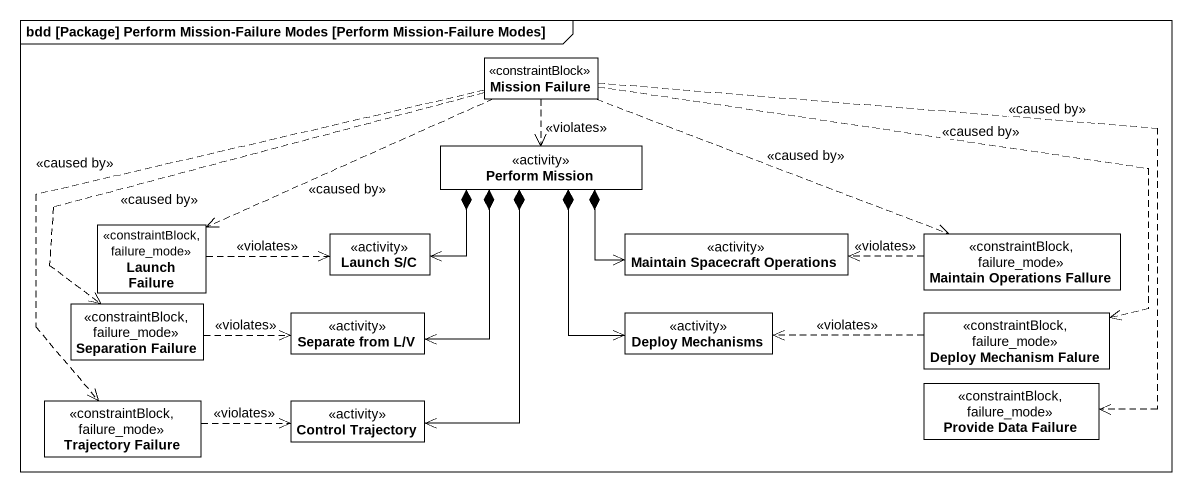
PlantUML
@startuml
mainframe bdd [Package] Perform Mission-Failure Modes [Perform Mission-Failure Modes]
hide circle
hide empty members
class "Mission Failure" as Mission_Failure <<constraintBlock>>
class "Perform Mission" as Perform_Mission <<activity>>
class "Launch Failure" as Launch_Failure <<constraintBlock, failure_mode>>
class "Launch S/C" as Launch_S_C <<activity>>
class "Maintain Spacecraft Operations" as Maintain_Spacecraft <<activity>>
class "Maintain Operations Fallure" as Maintain_Operations_Fallure <<constraintBlock, failure_mode>>
class "Separation Failure" as Separation_Failure <<constraintBlock, failure_mode>>
class "Separate from L/V" as Separate_from_L_V <<activity>>
class "Deploy Mechanisms" as Deploy_Mechanisms <<activity>>
class "Deploy Mechanism Falure" as Deploy_Mechanism_Falure <<constraintBlock, failure_mode>>
class "Trajectory Failure" as Trajectory_Failure <<constraintBlock, failure_mode>>
class "Control Trajectory" as Control_Trajectory <<activity>>
class "Provide Data Failure" as Provide_Data_Failure <<constraintBlock, failure_mode>>
Mission_Failure ..> Perform_Mission : <<violates>>
Mission_Failure .left.> Launch_Failure : <<caused by>>
Mission_Failure .right.> Maintain_Operations_Fallure : <<caused by>>
Mission_Failure ..> Separation_Failure : <<caused by>>
Mission_Failure .right.> Deploy_Mechanism_Falure : <<caused by>>
Mission_Failure ..> Trajectory_Failure : <<caused by>>
Mission_Failure ..> Provide_Data_Failure : <<caused by>>
Perform_Mission *-left-> Launch_S_C
Perform_Mission *-right-> Maintain_Spacecraft
Perform_Mission *--> Separate_from_L_V
Perform_Mission *--> Deploy_Mechanisms
Perform_Mission *--> Control_Trajectory
Launch_Failure .right.> Launch_S_C : <<violates>>
Maintain_Operations_Fallure .left.> Maintain_Spacecraft : <<violates>>
Separation_Failure .right.> Separate_from_L_V : <<violates>>
Deploy_Mechanism_Falure .left.> Deploy_Mechanisms : <<violates>>
Trajectory_Failure .right.> Control_Trajectory : <<violates>>
@enduml
